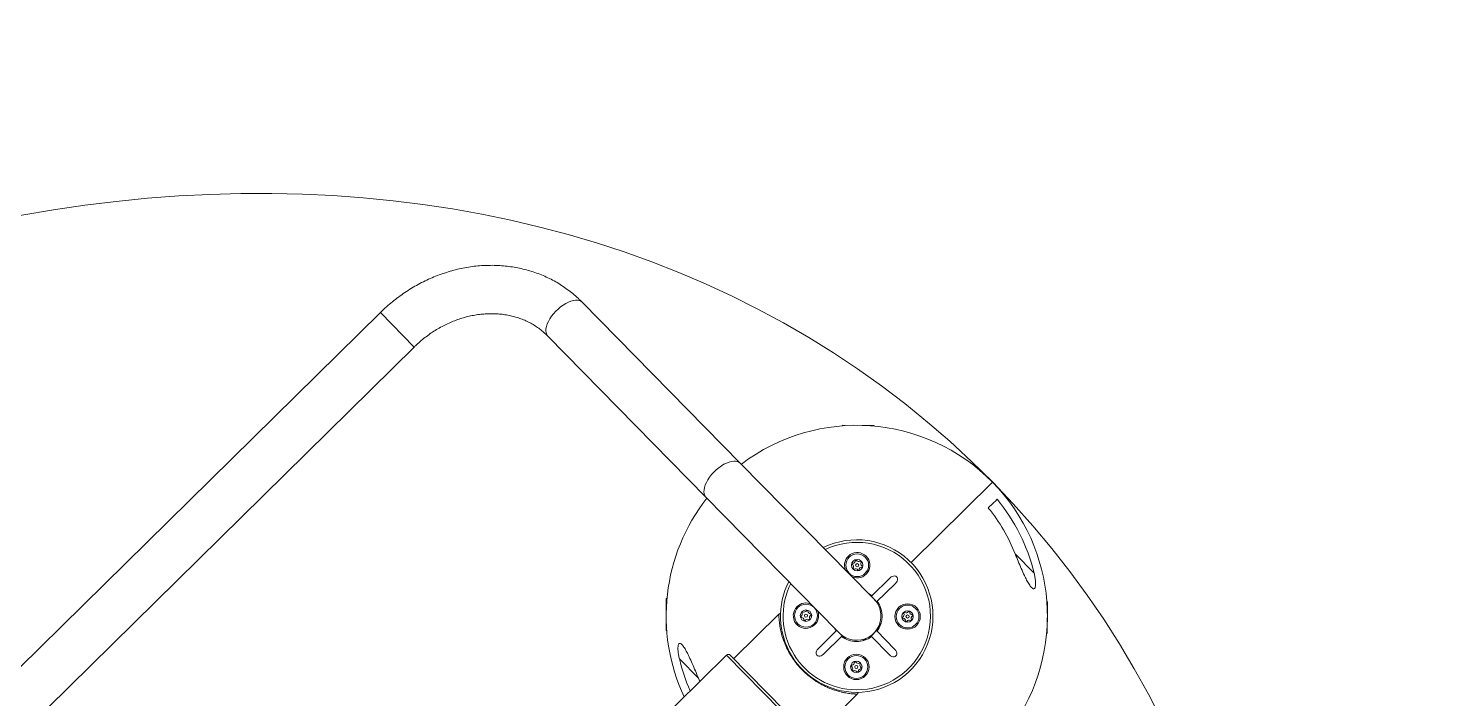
# Model space of a CAD drawing. Header units: metres. Extents: x 859577 to 860336, y 1645916 to 1646650.
# Drawn here: x 859952.079 to 859953.403, y 1646452.118 to 1646452.746 of the extents above; entities that cross this region are included whole.
import ezdxf

# ---------------------------------------------------------------- set-up
doc = ezdxf.new("R2010")
doc.units = ezdxf.units.M
doc.layers.add('A-ACCESORIOS', color=30, linetype='Continuous', lineweight=20)
doc.layers.add('PISO', color=31, linetype='Continuous', lineweight=15)

# ---------------------------------------------------------------- blocks, each defined once
blk = doc.blocks.new('mu10-14')
at = {"layer": 'A-ACCESORIOS', "linetype": 'Continuous', "ltscale": 20}
for p, q in [((1.073, 0.5162), (-1.073, 0.5162)), ((1.073, 0.5162), (1.073, 0.4709)), ((0.022, 0.4709), (1.073, 0.4709)), ((1.1695, 0.3903), (1.1695, 0.1788)), ((1.2148, 0.1788), (1.2148, 0.3903)), ((1.1695, 0.1788), (1.1695, 0.0026)), ((1.2148, 0.0026), (1.2148, 0.1788)), ((1.0552, 0.1159), (1.0763, 0.137)), ((1.0767, 0.1365), (1.0763, 0.137)), ((1.3081, 0.137), (1.3077, 0.1365)), ((1.3081, 0.137), (1.3292, 0.1159)), ((1.0552, 0.1159), (1.0556, 0.1155)), ((1.3287, 0.1155), (1.3292, 0.1159)), ((1.0454, 0.0881), (1.0454, 0.0627)), ((1.0795, 0.0596), (0.9448, 0.0596)), ((1.0454, 0.0627), (1.0441, 0.0596)), ((1.0795, -0.0596), (1.0795, 0.0596)), ((1.0819, 0.0572), (1.0819, -0.0572)), ((1.1412, 0.0525), (1.0819, 0.0525)), ((1.1448, 0.0036), (1.1695, 0.0036)), ((1.1695, 0.0026), (1.1695, -0.0036)), ((1.2148, 0.0036), (1.2396, 0.0036)), ((1.2148, -0.0036), (1.2148, 0.0026)), ((1.371, 0), (1.2637, 0)), ((1.1695, -0.0036), (1.1448, -0.0036)), ((1.2396, -0.0036), (1.2148, -0.0036)), ((1.1806, -0.0209), (1.1834, -0.0209)), ((1.1886, -0.0474), (1.1886, -0.0227)), ((1.1886, -0.0227), (1.1958, -0.0227)), ((1.1906, -0.0227), (1.1907, -0.0226)), ((1.1937, -0.0226), (1.1938, -0.0227)), ((1.1958, -0.0227), (1.1958, -0.0474)), ((1.201, -0.0209), (1.2037, -0.0209)), ((1.0819, -0.0525), (1.1413, -0.0525)), ((1.339, -0.0881), (1.339, -0.0627)), ((1.3081, -0.137), (1.3292, -0.1159)), ((1.3292, -0.1159), (1.3287, -0.1155)), ((1.3077, -0.1365), (1.3081, -0.137))]:
    blk.add_line(p, q, dxfattribs=at)
at = {"layer": 'A-ACCESORIOS', "linetype": 'Continuous', "ltscale": 20, "flags": 128}
for points in [[(1.2118, 0.396), (1.2101, 0.3973), (1.208, 0.3984), (1.2057, 0.3994), (1.2031, 0.4003), (1.2003, 0.4009), (1.1973, 0.4014), (1.1942, 0.4016), (1.1912, 0.4016), (1.1881, 0.4015), (1.1851, 0.4011), (1.1822, 0.4005), (1.1795, 0.3997), (1.1771, 0.3988), (1.1749, 0.3977), (1.1731, 0.3964), (1.1716, 0.3951), (1.1705, 0.3936), (1.1698, 0.3921), (1.1695, 0.3906), (1.1695, 0.3903)], [(1.2118, 0.1845), (1.2101, 0.1858), (1.208, 0.1869), (1.2057, 0.1879), (1.2031, 0.1888), (1.2003, 0.1894), (1.1973, 0.1899), (1.1942, 0.1901), (1.1912, 0.1901), (1.1881, 0.19), (1.1851, 0.1896), (1.1822, 0.189), (1.1795, 0.1882), (1.1771, 0.1873), (1.1749, 0.1862), (1.1731, 0.1849), (1.1716, 0.1836), (1.1705, 0.1821), (1.1698, 0.1806), (1.1695, 0.1791), (1.1695, 0.1788)], [(1.1695, 0.0074), (1.1693, 0.0067), (1.1686, 0.0036)], [(1.2158, 0.0036), (1.2156, 0.0044), (1.2148, 0.0074), (1.2148, 0.0074)]]:
    blk.add_lwpolyline(points, dxfattribs=at)
at = {"layer": 'A-ACCESORIOS', "linetype": 'Continuous', "ltscale": 20}
for centre, radius in [((1.1585, 0.0337), 0.0107), ((1.2259, 0.0337), 0.0107), ((1.1585, 0.0337), 0.00536), ((1.1585, 0.0337), 0.00149), ((1.2259, 0.0337), 0.00536), ((1.2259, 0.0337), 0.00149), ((1.1585, -0.0337), 0.0119), ((1.1585, -0.0337), 0.0107), ((1.2259, -0.0337), 0.0119), ((1.2259, -0.0337), 0.0107), ((1.1585, -0.0337), 0.00536), ((1.1585, -0.0337), 0.00149), ((1.2259, -0.0337), 0.00536), ((1.2259, -0.0337), 0.00149)]:
    blk.add_circle(centre, radius, dxfattribs=at)
for centre, radius, start, end in [((1.2072, 0.3899), 0.00763, 3.2924, 53.0812), ((1.1922, 0), 0.1788, 97.277, 160.5288), ((1.2072, 0.1784), 0.00763, 3.2924, 53.0812), ((1.1922, 0), 0.1788, 0, 82.723), ((1.1922, 0), 0.1712, 149.0329, 159.6207), ((1.1922, 0), 0.0715, 108.4615, 225), ((1.1922, 0), 0.0715, 225, 71.5385), ((1.0795, 0.0572), 0.00238, 0, 90), ((1.1922, 0), 0.0691, 109.1223, 225), ((1.1922, 0), 0.0691, 225, 70.8777), ((1.1585, 0.0337), 0.0119, 90, 338.1909), ((1.1585, 0.0337), 0.0119, 21.8091, 90), ((1.2259, 0.0337), 0.0119, 0, 158.1909), ((1.1546, 0.0359), 0.000596, 78.3164, 221.6836), ((1.1546, 0.0315), 0.000596, 138.3164, 281.6836), ((1.1522, 0.0337), 0.00272, 318.3164, 41.6836), ((1.1553, 0.0392), 0.00272, 258.3164, 341.6836), ((1.1553, 0.0283), 0.00272, 18.3164, 101.6836), ((1.1585, 0.0381), 0.000596, 18.3164, 161.6836), ((1.1585, 0.0293), 0.000596, 198.3164, 341.6836), ((1.1616, 0.0392), 0.00272, 198.3164, 281.6836), ((1.1616, 0.0283), 0.00272, 78.3164, 161.6836), ((1.1648, 0.0337), 0.00272, 138.3164, 221.6836), ((1.1623, 0.0359), 0.000596, 318.3164, 101.6836), ((1.1623, 0.0315), 0.000596, 258.3164, 41.6836), ((1.2259, 0.0337), 0.0119, 201.8091, 0), ((1.2215, 0.0337), 0.000596, 108.3164, 251.6836), ((1.2205, 0.0369), 0.00272, 288.3164, 11.6836), ((1.2205, 0.0306), 0.00272, 348.3164, 71.6836), ((1.2237, 0.0375), 0.000596, 48.3164, 191.6836), ((1.2237, 0.0299), 0.000596, 168.3164, 311.6836), ((1.2259, 0.04), 0.00272, 228.3164, 311.6836), ((1.2259, 0.0274), 0.00272, 48.3164, 131.6836), ((1.2281, 0.0375), 0.000596, 348.3164, 131.6836), ((1.2281, 0.0299), 0.000596, 228.3164, 11.6836), ((1.2314, 0.0369), 0.00272, 168.3164, 251.6836), ((1.2314, 0.0306), 0.00272, 108.3164, 191.6836), ((1.2303, 0.0337), 0.000596, 288.3164, 71.6836), ((1.1922, 0), 0.1788, 199.4712, 0), ((1.1922, 0), 0.0227, 180, 330), ((1.1922, 0), 0.0227, 330, 0), ((1.1922, 0), 0.0238, 188.6269, 225), ((1.1922, 0), 0.0238, 278.6269, 351.3731), ((1.1922, 0), 0.0238, 225, 261.3731), ((1.1922, 0), 0.1596, 336.8627, 354.8577), ((1.1922, 0), 0.1712, 329.0329, 355.2059), ((1.1541, -0.0337), 0.000596, 108.3164, 251.6836), ((1.153, -0.0306), 0.00272, 288.3164, 11.6836), ((1.153, -0.0369), 0.00272, 348.3164, 71.6836), ((1.1563, -0.0299), 0.000596, 48.3164, 191.6836), ((1.1563, -0.0375), 0.000596, 168.3164, 311.6836), ((1.1585, -0.0274), 0.00272, 228.3164, 311.6836), ((1.1585, -0.04), 0.00272, 48.3164, 131.6836), ((1.1607, -0.0299), 0.000596, 348.3164, 131.6836), ((1.1607, -0.0375), 0.000596, 228.3164, 11.6836), ((1.1639, -0.0306), 0.00272, 168.3164, 251.6836), ((1.1639, -0.0369), 0.00272, 108.3164, 191.6836), ((1.1629, -0.0337), 0.000596, 288.3164, 71.6836), ((1.2221, -0.0315), 0.000596, 78.3164, 221.6836), ((1.2221, -0.0359), 0.000596, 138.3164, 281.6836), ((1.2196, -0.0337), 0.00272, 318.3164, 41.6836), ((1.2228, -0.0283), 0.00272, 258.3164, 341.6836), ((1.2228, -0.0392), 0.00272, 18.3164, 101.6836), ((1.2259, -0.0293), 0.000596, 18.3164, 161.6836), ((1.2259, -0.0381), 0.000596, 198.3164, 341.6836), ((1.2291, -0.0283), 0.00272, 198.3164, 281.6836), ((1.2291, -0.0392), 0.00272, 78.3164, 161.6836), ((1.2322, -0.0337), 0.00272, 138.3164, 221.6836), ((1.2297, -0.0315), 0.000596, 318.3164, 101.6836), ((1.2297, -0.0359), 0.000596, 258.3164, 41.6836)]:
    blk.add_arc(centre, radius, start, end, dxfattribs=at)
for centre, major_axis in [((1.1448, 0), (0.00506, 0)), ((1.2396, 0), (-0.00506, 0)), ((1.1922, -0.0474), (0, 0.00506))]:
    blk.add_ellipse(centre, major_axis=major_axis, ratio=0.707107, start_param=1.570796, end_param=4.712389, dxfattribs=at)
for points, knots in [([(1.2148, 0.3903), (1.2148, 0.3916), (1.2148, 0.395), (1.2144, 0.4006), (1.2136, 0.4071), (1.2125, 0.4135), (1.211, 0.4199), (1.2091, 0.4261), (1.2068, 0.4323), (1.2042, 0.4384), (1.2012, 0.4443), (1.1979, 0.4501), (1.1943, 0.4557), (1.1903, 0.4612), (1.1861, 0.4665), (1.1815, 0.4716), (1.1766, 0.4764), (1.1715, 0.4811), (1.1661, 0.4855), (1.1604, 0.4896), (1.1545, 0.4935), (1.1484, 0.4971), (1.142, 0.5004), (1.1355, 0.5034), (1.1289, 0.5061), (1.122, 0.5085), (1.1151, 0.5106), (1.108, 0.5124), (1.1008, 0.5138), (1.0936, 0.5149), (1.0863, 0.5157), (1.0794, 0.5161), (1.075, 0.5162), (1.073, 0.5162)], [0, 0, 0, 0, 0.019084, 0.051483, 0.083883, 0.116291, 0.148717, 0.181168, 0.213654, 0.24618, 0.278752, 0.311376, 0.344053, 0.376785, 0.409574, 0.442418, 0.475317, 0.508267, 0.541265, 0.574309, 0.607393, 0.640515, 0.673669, 0.706853, 0.740062, 0.773293, 0.806543, 0.839809, 0.873089, 0.90638, 0.939681, 0.97299, 1, 1, 1, 1]), ([(1.073, 0.4709), (1.0739, 0.4709), (1.0769, 0.4709), (1.0819, 0.4706), (1.0878, 0.47), (1.0937, 0.4691), (1.0994, 0.4679), (1.1051, 0.4663), (1.1107, 0.4645), (1.1161, 0.4624), (1.1213, 0.4601), (1.1264, 0.4575), (1.1312, 0.4546), (1.1358, 0.4515), (1.1402, 0.4481), (1.1443, 0.4446), (1.1482, 0.4408), (1.1518, 0.4369), (1.155, 0.4328), (1.158, 0.4285), (1.1607, 0.4241), (1.163, 0.4195), (1.165, 0.4149), (1.1666, 0.4101), (1.1679, 0.4052), (1.1688, 0.4003), (1.1694, 0.3953), (1.1695, 0.392), (1.1695, 0.3903)], [0, 0, 0, 0, 0.019027, 0.057587, 0.096147, 0.134705, 0.173264, 0.211827, 0.250398, 0.288983, 0.327589, 0.366222, 0.404894, 0.443615, 0.4824, 0.521264, 0.560224, 0.5993, 0.638513, 0.677882, 0.717428, 0.757167, 0.797114, 0.837274, 0.877644, 0.91821, 0.958944, 1, 1, 1, 1]), ([(1.0454, 0.0881), (1.0461, 0.0891), (1.0474, 0.0913), (1.0495, 0.0941), (1.0516, 0.0964), (1.0535, 0.098), (1.0549, 0.0985), (1.0558, 0.0984), (1.0564, 0.0976), (1.0566, 0.0961), (1.0564, 0.0941), (1.0559, 0.0914), (1.0549, 0.0877), (1.0532, 0.0825), (1.051, 0.0764), (1.0483, 0.0696), (1.0464, 0.065), (1.0454, 0.0627)], [0, 0, 0, 0, 0.062242, 0.124327, 0.176261, 0.22867, 0.261053, 0.29355, 0.324362, 0.373726, 0.416255, 0.45889, 0.544765, 0.630863, 0.75368, 0.876982, 1, 1, 1, 1]), ([(1.1203, 0), (1.1204, 0.0012), (1.1204, 0.0049), (1.1209, 0.0098), (1.1217, 0.0145), (1.1227, 0.019), (1.1239, 0.0234), (1.1254, 0.0276), (1.1272, 0.0318), (1.1291, 0.0358), (1.1313, 0.0395), (1.133, 0.0422), (1.1348, 0.0447), (1.1365, 0.047), (1.1379, 0.0487), (1.1393, 0.0504), (1.1403, 0.0515), (1.141, 0.0521), (1.1413, 0.0525), (1.1412, 0.0524), (1.1412, 0.0523)], [0, 0, 0, 0, 0.0423926, 0.1286148, 0.1725263, 0.2147648, 0.3003886, 0.343812, 0.391614, 0.4884327, 0.5374936, 0.593779, 0.6504256, 0.7082694, 0.7665789, 0.8066503, 0.8878893, 0.9292069, 0.9694018, 1, 1, 1, 1]), ([(1.1429, 0.0518), (1.1427, 0.052), (1.1423, 0.0523), (1.1417, 0.0525), (1.1413, 0.0524), (1.1412, 0.0524)], [0, 0, 0, 0, 0.407466, 0.784434, 1, 1, 1, 1]), ([(1.1413, -0.0524), (1.1413, -0.0524), (1.1412, -0.0524), (1.1409, -0.0521), (1.1402, -0.0514), (1.1392, -0.0502), (1.1377, -0.0485), (1.1357, -0.0461), (1.1336, -0.0431), (1.1314, -0.0398), (1.1292, -0.0359), (1.1271, -0.0316), (1.1252, -0.0271), (1.1235, -0.0223), (1.1222, -0.0171), (1.1214, -0.013), (1.1208, -0.0088), (1.1204, -0.0045), (1.1204, -0.0015), (1.1203, 0)], [0, 0, 0, 0, 0.030384, 0.06705, 0.141507, 0.179328, 0.229729, 0.332282, 0.384447, 0.436327, 0.541453, 0.594806, 0.644144, 0.744321, 0.795334, 0.845309, 0.896205, 0.94759, 1, 1, 1, 1]), ([(1.3512, -0.0143), (1.3524, -0.0143), (1.3552, -0.0143), (1.3592, -0.0143), (1.3616, -0.0143), (1.3628, -0.0143)], [0, 0, 0, 0, 0.2695541, 0.6336465, 1, 1, 1, 1]), ([(1.1413, -0.0524), (1.1413, -0.0524), (1.1416, -0.0525), (1.1422, -0.0523), (1.1428, -0.052), (1.143, -0.0517), (1.143, -0.0517)], [0, 0, 0, 0, 0.0684402, 0.5014151, 0.9369098, 1, 1, 1, 1]), ([(1.339, -0.0881), (1.3383, -0.0891), (1.337, -0.0913), (1.3349, -0.0941), (1.3327, -0.0964), (1.3309, -0.098), (1.3295, -0.0985), (1.3286, -0.0984), (1.328, -0.0976), (1.3278, -0.0961), (1.328, -0.0941), (1.3285, -0.0914), (1.3294, -0.0877), (1.3312, -0.0825), (1.3334, -0.0764), (1.3361, -0.0696), (1.338, -0.065), (1.339, -0.0627)], [0, 0, 0, 0, 0.062242, 0.124327, 0.176261, 0.22867, 0.261053, 0.29355, 0.324362, 0.373726, 0.416255, 0.45889, 0.544765, 0.630863, 0.75368, 0.876982, 1, 1, 1, 1])]:
    blk.add_open_spline(points, degree=3, knots=knots, dxfattribs=at)

msp = doc.modelspace()

# ---------------------------------------------------------------- linework, layer by layer
at = {"layer": 'PISO'}
msp.add_ellipse((859952.0066, 1646451.35903), major_axis=(0.97748, 0.96136), ratio=0.7882295, dxfattribs=at)

# ---------------------------------------------------------------- block references
at = {"layer": 'A-ACCESORIOS', "rotation": 44.52344756294777}
msp.add_blockref('mu10-14', (859952.0066, 1646451.35903), dxfattribs=at)

doc.saveas('drawing.dxf')
